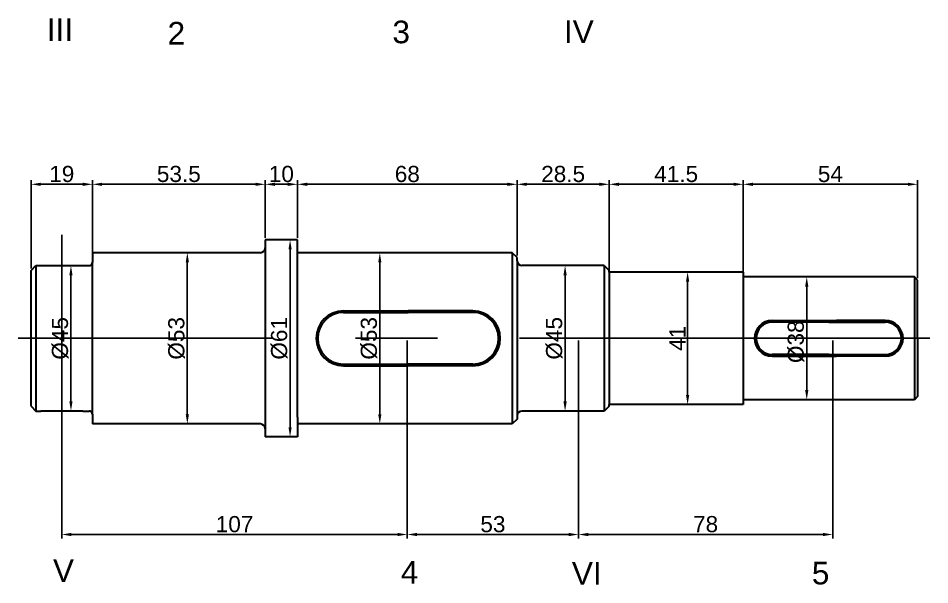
# Model space of a CAD drawing. Header units: millimetres. Extents: x 236 to 617, y 108 to 516.
# Drawn here: x 334.7 to 617, y 107.6 to 282.9 of the extents above; entities that cross this region are included whole.
import ezdxf

# ---------------------------------------------------------------- set-up
doc = ezdxf.new("R2010")
doc.units = ezdxf.units.MM
doc.linetypes.add('CENTER', pattern=[10.16, 6.35, -1.27, 1.27, -1.27])
doc.linetypes.add('CENTERX2', pattern=[20.32, 12.7, -2.54, 2.54, -2.54])
doc.layers.get('0').update_dxf_attribs({"lineweight": 30})
doc.layers.add('中心线', color=7, linetype='CENTER')
doc.layers.add('细线', color=7, linetype='Continuous')
doc.styles.get("Standard").update_dxf_attribs({"font": 'arial.ttf'})
doc.dimstyles.new('ISO-25', dxfattribs={"dimtxt": 5, "dimasz": 3, "dimexe": 1.25, "dimexo": 0.625, "dimtad": 1, "dimdec": 1, "dimtxsty": 'Standard', "dimcen": 2.5, "dimadec": 0, "dimazin": 0, "dimtfac": 1, "dimtdec": 1, "dimtmove": 0, "dimatfit": 3, "dimfxl": 1, "dimarcsym": 0})
doc.dimstyles.new('副本 ISO-25', dxfattribs={"dimtxt": 5, "dimasz": 3, "dimexe": 1.25, "dimexo": 0.625, "dimtad": 1, "dimdec": 0, "dimtxsty": 'Standard', "dimcen": 2.5, "dimadec": 0, "dimazin": 0, "dimtfac": 1, "dimtdec": 0, "dimtmove": 0, "dimatfit": 3, "dimfxl": 1, "dimarcsym": 0})

# ---------------------------------------------------------------- blocks, each defined once
blk = doc.blocks.new('*D68')
at = {"layer": 'Defpoints', "color": 0, "transparency": 16777216}
for p in [(338.71, 231.48), (357.71, 207.32), (338.71, 204.82)]:
    blk.add_point(p, dxfattribs=at)
at = {"layer": '细线', "color": 0, "lineweight": -2, "transparency": 16777216}
for p, q in [((338.71, 205.44), (338.71, 232.73)), ((354.71, 231.48), (341.71, 231.48)), ((357.71, 207.94), (357.71, 232.73))]:
    blk.add_line(p, q, dxfattribs=at)
at = {"layer": '细线', "color": 0, "transparency": 16777216}
for points in [[(341.71, 231.98), (341.71, 230.98), (338.71, 231.48)], [(354.71, 231.98), (354.71, 230.98), (357.71, 231.48)]]:
    blk.add_solid(points, dxfattribs=at)
at = {"layer": '细线', "color": 0, "transparency": 16777216, "insert": (348.21, 234.65), "char_height": 5, "attachment_point": 5}
blk.add_mtext('19', dxfattribs=at)
blk = doc.blocks.new('*D69')
at = {"layer": 'Defpoints', "color": 0, "transparency": 16777216}
for p in [(411.21, 231.48), (411.21, 214.32), (357.71, 210.32)]:
    blk.add_point(p, dxfattribs=at)
at = {"layer": '细线', "color": 0, "lineweight": -2, "transparency": 16777216}
for p, q in [((357.71, 210.94), (357.71, 232.73)), ((360.71, 231.48), (408.21, 231.48)), ((411.21, 214.94), (411.21, 232.73))]:
    blk.add_line(p, q, dxfattribs=at)
at = {"layer": '细线', "color": 0, "transparency": 16777216}
for points in [[(360.71, 231.98), (360.71, 230.98), (357.71, 231.48)], [(408.21, 231.98), (408.21, 230.98), (411.21, 231.48)]]:
    blk.add_solid(points, dxfattribs=at)
at = {"layer": '细线', "color": 0, "transparency": 16777216, "insert": (384.46, 234.66), "char_height": 5, "attachment_point": 5}
blk.add_mtext('53.5', dxfattribs=at)
blk = doc.blocks.new('*D70')
at = {"layer": 'Defpoints', "color": 0, "transparency": 16777216}
for p in [(411.21, 231.48), (411.21, 214.32), (421.21, 214.32)]:
    blk.add_point(p, dxfattribs=at)
at = {"layer": '细线', "color": 0, "lineweight": -2, "transparency": 16777216}
for p, q in [((411.21, 214.94), (411.21, 232.73)), ((418.21, 231.48), (414.21, 231.48)), ((421.21, 214.94), (421.21, 232.73))]:
    blk.add_line(p, q, dxfattribs=at)
at = {"layer": '细线', "color": 0, "transparency": 16777216}
for points in [[(414.21, 231.98), (414.21, 230.98), (411.21, 231.48)], [(418.21, 231.98), (418.21, 230.98), (421.21, 231.48)]]:
    blk.add_solid(points, dxfattribs=at)
at = {"layer": '细线', "color": 0, "transparency": 16777216, "insert": (416.21, 234.65), "char_height": 5, "attachment_point": 5}
blk.add_mtext('10', dxfattribs=at)
blk = doc.blocks.new('*D71')
at = {"layer": 'Defpoints', "color": 0, "transparency": 16777216}
for p in [(489.21, 231.48), (421.21, 214.32), (489.21, 208.82)]:
    blk.add_point(p, dxfattribs=at)
at = {"layer": '细线', "color": 0, "lineweight": -2, "transparency": 16777216}
for p, q in [((421.21, 214.94), (421.21, 232.73)), ((424.21, 231.48), (486.21, 231.48)), ((489.21, 209.44), (489.21, 232.73))]:
    blk.add_line(p, q, dxfattribs=at)
at = {"layer": '细线', "color": 0, "transparency": 16777216}
for points in [[(424.21, 231.98), (424.21, 230.98), (421.21, 231.48)], [(486.21, 231.98), (486.21, 230.98), (489.21, 231.48)]]:
    blk.add_solid(points, dxfattribs=at)
at = {"layer": '细线', "color": 0, "transparency": 16777216, "insert": (455.21, 234.65), "char_height": 5, "attachment_point": 5}
blk.add_mtext('68', dxfattribs=at)
blk = doc.blocks.new('*D72')
at = {"layer": 'Defpoints', "color": 0, "transparency": 16777216}
for p in [(517.71, 231.48), (489.21, 208.82), (517.71, 204.82)]:
    blk.add_point(p, dxfattribs=at)
at = {"layer": '细线', "color": 0, "lineweight": -2, "transparency": 16777216}
for p, q in [((489.21, 209.44), (489.21, 232.73)), ((492.21, 231.48), (514.71, 231.48)), ((517.71, 205.44), (517.71, 232.73))]:
    blk.add_line(p, q, dxfattribs=at)
at = {"layer": '细线', "color": 0, "transparency": 16777216}
for points in [[(492.21, 231.98), (492.21, 230.98), (489.21, 231.48)], [(514.71, 231.98), (514.71, 230.98), (517.71, 231.48)]]:
    blk.add_solid(points, dxfattribs=at)
at = {"layer": '细线', "color": 0, "transparency": 16777216, "insert": (503.46, 234.65), "char_height": 5, "attachment_point": 5}
blk.add_mtext('28.5', dxfattribs=at)
blk = doc.blocks.new('*D73')
at = {"layer": 'Defpoints', "color": 0, "transparency": 16777216}
for p in [(559.21, 231.48), (517.71, 204.32), (559.21, 202.82)]:
    blk.add_point(p, dxfattribs=at)
at = {"layer": '细线', "color": 0, "lineweight": -2, "transparency": 16777216}
for p, q in [((517.71, 204.94), (517.71, 232.73)), ((520.71, 231.48), (556.21, 231.48)), ((559.21, 203.44), (559.21, 232.73))]:
    blk.add_line(p, q, dxfattribs=at)
at = {"layer": '细线', "color": 0, "transparency": 16777216}
for points in [[(520.71, 231.98), (520.71, 230.98), (517.71, 231.48)], [(556.21, 231.98), (556.21, 230.98), (559.21, 231.48)]]:
    blk.add_solid(points, dxfattribs=at)
at = {"layer": '细线', "color": 0, "transparency": 16777216, "insert": (538.46, 234.65), "char_height": 5, "attachment_point": 5}
blk.add_mtext('41.5', dxfattribs=at)
blk = doc.blocks.new('*D74')
at = {"layer": 'Defpoints', "color": 0, "transparency": 16777216}
for p in [(613.2, 231.48), (559.21, 202.82), (613.2, 201.82)]:
    blk.add_point(p, dxfattribs=at)
at = {"layer": '细线', "color": 0, "lineweight": -2, "transparency": 16777216}
for p, q in [((559.21, 203.44), (559.21, 232.73)), ((562.21, 231.48), (610.2, 231.48)), ((613.2, 202.44), (613.2, 232.73))]:
    blk.add_line(p, q, dxfattribs=at)
at = {"layer": '细线', "color": 0, "transparency": 16777216}
for points in [[(562.21, 231.98), (562.21, 230.98), (559.21, 231.48)], [(610.2, 231.98), (610.2, 230.98), (613.2, 231.48)]]:
    blk.add_solid(points, dxfattribs=at)
at = {"layer": '细线', "color": 0, "transparency": 16777216, "insert": (586.2, 234.64), "char_height": 5, "attachment_point": 5}
blk.add_mtext('54', dxfattribs=at)
blk = doc.blocks.new('*D75')
at = {"layer": 'Defpoints', "color": 0, "transparency": 16777216}
for p in [(340.21, 206.32), (340.21, 161.32), (351.06, 161.32)]:
    blk.add_point(p, dxfattribs=at)
at = {"layer": '细线', "color": 0, "lineweight": -2, "transparency": 16777216}
for p, q in [((340.83, 206.32), (352.31, 206.32)), ((351.06, 203.32), (351.06, 164.32)), ((340.83, 161.32), (352.31, 161.32))]:
    blk.add_line(p, q, dxfattribs=at)
at = {"layer": '细线', "color": 0, "transparency": 16777216}
for points in [[(350.56, 203.32), (351.56, 203.32), (351.06, 206.32)], [(350.56, 164.32), (351.56, 164.32), (351.06, 161.32)]]:
    blk.add_solid(points, dxfattribs=at)
at = {"layer": '细线', "color": 0, "transparency": 16777216, "insert": (347.74, 183.82), "char_height": 5, "attachment_point": 5, "rotation": 90}
blk.add_mtext('%%c45', dxfattribs=at)
blk = doc.blocks.new('*D76')
at = {"layer": 'Defpoints', "color": 0, "transparency": 16777216}
for p in [(357.71, 210.32), (357.71, 157.32), (387.09, 157.32)]:
    blk.add_point(p, dxfattribs=at)
at = {"layer": '细线', "color": 0, "lineweight": -2, "transparency": 16777216}
for p, q in [((358.33, 210.32), (388.34, 210.32)), ((387.09, 207.32), (387.09, 160.32)), ((358.33, 157.32), (388.34, 157.32))]:
    blk.add_line(p, q, dxfattribs=at)
at = {"layer": '细线', "color": 0, "transparency": 16777216}
for points in [[(386.59, 207.32), (387.59, 207.32), (387.09, 210.32)], [(386.59, 160.32), (387.59, 160.32), (387.09, 157.32)]]:
    blk.add_solid(points, dxfattribs=at)
at = {"layer": '细线', "color": 0, "transparency": 16777216, "insert": (383.77, 183.82), "char_height": 5, "attachment_point": 5, "rotation": 90}
blk.add_mtext('%%c53', dxfattribs=at)
blk = doc.blocks.new('*D77')
at = {"layer": 'Defpoints', "color": 0, "transparency": 16777216}
for p in [(421.21, 214.32), (418.91, 153.32), (421.21, 153.32)]:
    blk.add_point(p, dxfattribs=at)
at = {"layer": '细线', "color": 0, "lineweight": -2, "transparency": 16777216}
for p, q in [((420.58, 214.32), (417.66, 214.32)), ((418.91, 211.32), (418.91, 156.32)), ((420.58, 153.32), (417.66, 153.32))]:
    blk.add_line(p, q, dxfattribs=at)
at = {"layer": '细线', "color": 0, "transparency": 16777216}
for points in [[(418.41, 211.32), (419.41, 211.32), (418.91, 214.32)], [(418.41, 156.32), (419.41, 156.32), (418.91, 153.32)]]:
    blk.add_solid(points, dxfattribs=at)
at = {"layer": '细线', "color": 0, "transparency": 16777216, "insert": (415.59, 183.82), "char_height": 5, "attachment_point": 5, "rotation": 90}
blk.add_mtext('%%c61', dxfattribs=at)
blk = doc.blocks.new('*D78')
at = {"layer": 'Defpoints', "color": 0, "transparency": 16777216}
for p in [(487.71, 210.32), (446.69, 157.32), (487.71, 157.32)]:
    blk.add_point(p, dxfattribs=at)
at = {"layer": '细线', "color": 0, "lineweight": -2, "transparency": 16777216}
for p, q in [((487.08, 210.32), (445.44, 210.32)), ((446.69, 207.32), (446.69, 160.32)), ((487.08, 157.32), (445.44, 157.32))]:
    blk.add_line(p, q, dxfattribs=at)
at = {"layer": '细线', "color": 0, "transparency": 16777216}
for points in [[(446.19, 207.32), (447.19, 207.32), (446.69, 210.32)], [(446.19, 160.32), (447.19, 160.32), (446.69, 157.32)]]:
    blk.add_solid(points, dxfattribs=at)
at = {"layer": '细线', "color": 0, "transparency": 16777216, "insert": (443.38, 183.82), "char_height": 5, "attachment_point": 5, "rotation": 90}
blk.add_mtext('%%c53', dxfattribs=at)
blk = doc.blocks.new('*D79')
at = {"layer": 'Defpoints', "color": 0, "transparency": 16777216}
for p in [(516.21, 206.32), (504.06, 161.32), (516.21, 161.32)]:
    blk.add_point(p, dxfattribs=at)
at = {"layer": '细线', "color": 0, "lineweight": -2, "transparency": 16777216}
for p, q in [((515.58, 206.32), (502.81, 206.32)), ((504.06, 203.32), (504.06, 164.32)), ((515.58, 161.32), (502.81, 161.32))]:
    blk.add_line(p, q, dxfattribs=at)
at = {"layer": '细线', "color": 0, "transparency": 16777216}
for points in [[(503.56, 203.32), (504.56, 203.32), (504.06, 206.32)], [(503.56, 164.32), (504.56, 164.32), (504.06, 161.32)]]:
    blk.add_solid(points, dxfattribs=at)
at = {"layer": '细线', "color": 0, "transparency": 16777216, "insert": (500.74, 183.82), "char_height": 5, "attachment_point": 5, "rotation": 90}
blk.add_mtext('%%c45', dxfattribs=at)
blk = doc.blocks.new('*D82')
at = {"layer": 'Defpoints', "color": 0, "transparency": 16777216}
for p in [(348.21, 183.82), (455.21, 183.82), (455.21, 123.11)]:
    blk.add_point(p, dxfattribs=at)
at = {"layer": '细线', "color": 0, "lineweight": -2, "transparency": 16777216}
for p, q in [((348.21, 183.19), (348.21, 121.86)), ((455.21, 183.19), (455.21, 121.86)), ((351.21, 123.11), (452.21, 123.11))]:
    blk.add_line(p, q, dxfattribs=at)
at = {"layer": '细线', "color": 0, "transparency": 16777216}
for points in [[(351.21, 123.61), (351.21, 122.61), (348.21, 123.11)], [(452.21, 123.61), (452.21, 122.61), (455.21, 123.11)]]:
    blk.add_solid(points, dxfattribs=at)
at = {"layer": '细线', "color": 0, "transparency": 16777216, "insert": (401.71, 126.29), "char_height": 5, "attachment_point": 5}
blk.add_mtext('107', dxfattribs=at)
blk = doc.blocks.new('*D83')
at = {"layer": 'Defpoints', "color": 0, "transparency": 16777216}
for p in [(455.21, 183.45), (508.21, 183.45), (508.21, 123.11)]:
    blk.add_point(p, dxfattribs=at)
at = {"layer": '细线', "color": 0, "lineweight": -2, "transparency": 16777216}
for p, q in [((455.21, 182.82), (455.21, 121.86)), ((508.21, 182.82), (508.21, 121.86)), ((458.21, 123.11), (505.21, 123.11))]:
    blk.add_line(p, q, dxfattribs=at)
at = {"layer": '细线', "color": 0, "transparency": 16777216}
for points in [[(458.21, 123.61), (458.21, 122.61), (455.21, 123.11)], [(505.21, 123.61), (505.21, 122.61), (508.21, 123.11)]]:
    blk.add_solid(points, dxfattribs=at)
at = {"layer": '细线', "color": 0, "transparency": 16777216, "insert": (481.71, 126.29), "char_height": 5, "attachment_point": 5}
blk.add_mtext('53', dxfattribs=at)
blk = doc.blocks.new('*D84')
at = {"layer": 'Defpoints', "color": 0, "transparency": 16777216}
for p in [(508.21, 183.82), (586.93, 183.82), (508.21, 123.11)]:
    blk.add_point(p, dxfattribs=at)
at = {"layer": '细线', "color": 0, "lineweight": -2, "transparency": 16777216}
for p, q in [((508.21, 183.19), (508.21, 121.86)), ((586.93, 183.19), (586.93, 121.86)), ((583.93, 123.11), (511.21, 123.11))]:
    blk.add_line(p, q, dxfattribs=at)
at = {"layer": '细线', "color": 0, "transparency": 16777216}
for points in [[(511.21, 123.61), (511.21, 122.61), (508.21, 123.11)], [(583.93, 123.61), (583.93, 122.61), (586.93, 123.11)]]:
    blk.add_solid(points, dxfattribs=at)
at = {"layer": '细线', "color": 0, "transparency": 16777216, "insert": (547.57, 126.29), "char_height": 5, "attachment_point": 5}
blk.add_mtext('78', dxfattribs=at)
blk = doc.blocks.new('*D93')
at = {"layer": 'Defpoints', "color": 0, "transparency": 16777216}
for p in [(612.2, 202.82), (578.89, 164.82), (612.2, 164.82)]:
    blk.add_point(p, dxfattribs=at)
at = {"layer": '细线', "color": 0, "lineweight": -2, "transparency": 16777216}
for p, q in [((611.58, 202.82), (577.64, 202.82)), ((578.89, 199.82), (578.89, 167.82)), ((611.58, 164.82), (577.64, 164.82))]:
    blk.add_line(p, q, dxfattribs=at)
at = {"layer": '细线', "color": 0, "transparency": 16777216}
for points in [[(578.39, 199.82), (579.39, 199.82), (578.89, 202.82)], [(578.39, 167.82), (579.39, 167.82), (578.89, 164.82)]]:
    blk.add_solid(points, dxfattribs=at)
at = {"layer": '细线', "color": 0, "transparency": 16777216, "insert": (575.57, 182.76), "char_height": 5, "attachment_point": 5, "rotation": 90}
blk.add_mtext('%%c38', dxfattribs=at)
blk = doc.blocks.new('*D94')
at = {"layer": 'Defpoints', "color": 0, "transparency": 16777216}
for p in [(559.21, 204.32), (542, 163.32), (559.21, 163.32)]:
    blk.add_point(p, dxfattribs=at)
at = {"layer": '细线', "color": 0, "lineweight": -2, "transparency": 16777216}
for p, q in [((558.58, 204.32), (540.75, 204.32)), ((542, 201.32), (542, 166.32)), ((558.58, 163.32), (540.75, 163.32))]:
    blk.add_line(p, q, dxfattribs=at)
at = {"layer": '细线', "color": 0, "transparency": 16777216}
for points in [[(541.5, 201.32), (542.5, 201.32), (542, 204.32)], [(541.5, 166.32), (542.5, 166.32), (542, 163.32)]]:
    blk.add_solid(points, dxfattribs=at)
at = {"layer": '细线', "color": 0, "transparency": 16777216, "insert": (538.87, 183.82), "char_height": 5, "attachment_point": 5, "rotation": 90}
blk.add_mtext('41', dxfattribs=at)

msp = doc.modelspace()

# ---------------------------------------------------------------- linework, layer by layer
at = {"color": 7, "linetype": 'Continuous'}
for p, q in [((411.21, 214.32), (411.21, 155.82)), ((421.21, 214.32), (411.21, 214.32)), ((409.71, 210.32), (357.71, 210.32)), ((357.71, 210.32), (357.71, 207.32)), ((487.71, 210.32), (421.21, 210.32)), ((489.21, 208.82), (487.71, 210.32)), ((516.21, 206.32), (490.71, 206.32)), ((559.21, 204.32), (517.71, 204.32)), ((354.71, 161.32), (341.71, 161.32)), ((516.21, 161.32), (490.71, 161.32)), ((559.21, 163.32), (517.71, 163.32)), ((357.71, 160.32), (357.71, 157.32)), ((489.21, 158.82), (487.71, 157.32)), ((489.21, 159.82), (489.21, 158.82)), ((409.71, 157.32), (357.71, 157.32)), ((411.21, 155.82), (411.21, 153.32)), ((487.71, 157.32), (421.21, 157.32)), ((421.21, 153.32), (411.21, 153.32))]:
    msp.add_line(p, q, dxfattribs=at)
for p, q in [((421.21, 159.43), (421.21, 214.32)), ((487.71, 210.32), (487.71, 157.32)), ((338.71, 204.82), (340.21, 206.32)), ((340.21, 206.32), (340.21, 161.32)), ((340.21, 206.32), (356.71, 206.32)), ((357.71, 160.32), (357.71, 207.32)), ((489.21, 207.82), (489.21, 208.82)), ((489.21, 207.82), (489.21, 159.82)), ((516.21, 206.32), (517.71, 204.82)), ((516.21, 206.32), (516.21, 161.32)), ((338.71, 162.82), (338.71, 204.82)), ((517.71, 204.32), (517.71, 204.82)), ((517.71, 204.32), (517.71, 163.32)), ((559.21, 204.32), (559.21, 200.32)), ((559.21, 202.82), (559.21, 164.82)), ((612.2, 202.82), (559.21, 202.82)), ((613.2, 201.82), (612.2, 202.82)), ((612.2, 202.82), (612.2, 190.32)), ((613.2, 183.82), (613.2, 201.82)), ((559.21, 200.32), (559.21, 167.32)), ((435.49, 192.32), (455.49, 192.32)), ((475.49, 192.32), (455.49, 192.32)), ((435.49, 191.82), (455.49, 191.82)), ((475.49, 191.82), (455.49, 191.82)), ((568.2, 189.32), (588.07, 189.32)), ((603.2, 189.32), (588.07, 189.32)), ((612.2, 190.32), (612.2, 164.82)), ((585.7, 188.82), (568.2, 188.82)), ((585.7, 188.82), (603.2, 188.82)), ((613.2, 183.82), (613.2, 165.82)), ((585.7, 178.82), (568.2, 178.82)), ((568.2, 178.32), (588.07, 178.32)), ((585.7, 178.82), (603.2, 178.82)), ((603.2, 178.32), (588.07, 178.32)), ((435.49, 175.82), (455.49, 175.82)), ((435.49, 175.32), (455.49, 175.32)), ((475.49, 175.82), (455.49, 175.82)), ((475.49, 175.32), (455.49, 175.32)), ((559.21, 167.32), (559.21, 163.32)), ((612.2, 164.82), (559.21, 164.82)), ((613.2, 165.82), (612.2, 164.82)), ((338.71, 162.82), (340.21, 161.32)), ((340.21, 161.32), (341.71, 161.32)), ((354.71, 161.32), (356.71, 161.32)), ((517.71, 162.82), (516.21, 161.32)), ((517.71, 162.82), (517.71, 163.32)), ((421.21, 159.43), (421.21, 153.32))]:
    msp.add_line(p, q)
for centre, start, end in [((409.71, 211.82), 270, 0), ((490.71, 159.82), 90, 180), ((409.71, 155.82), 0, 90)]:
    msp.add_arc(centre, 1.5, start, end, dxfattribs=at)
for centre, radius, start, end in [((356.71, 207.32), 1, 270, 0), ((490.71, 207.82), 1.5, 180, 270), ((435.49, 183.82), 8.5, 90, 270), ((475.49, 183.82), 8.5, 270, 90), ((435.49, 183.82), 8, 90, 270), ((475.49, 183.82), 8, 270, 90), ((568.2, 183.82), 5.5, 90, 270), ((603.2, 183.82), 5.5, 270, 90), ((568.2, 183.82), 5, 90, 270), ((603.2, 183.82), 5, 270, 90), ((356.71, 160.32), 1, 0, 90)]:
    msp.add_arc(centre, radius, start, end)
at = {"layer": '中心线', "linetype": 'CENTERX2', "ltscale": 10}
msp.add_line((616.98, 183.82), (334.74, 183.82), dxfattribs=at)
at = {"layer": '细线'}
msp.add_line((348.21, 144.8), (348.21, 215.87), dxfattribs=at)

# ---------------------------------------------------------------- texts
at = {"layer": '细线', "char_height": 7, "attachment_point": 1}
for s, insert in [('III', (343.58, 282.87)), ('2', (380.98, 281.74)), ('3', (450.59, 282.13)), ('IV', (503.7, 282.21)), ('V', (345.49, 115.45)), ('4', (453.19, 114.92)), ('VI', (506.16, 114.56)), ('5', (580.46, 114.68))]:
    msp.add_mtext_dynamic_manual_height_columns(s, width=8.5575, gutter_width=12.5, heights=[0], dxfattribs=dict(at, insert=insert))

# ---------------------------------------------------------------- dimensions: what is measured, and where the dimension line sits
at = {"layer": '细线'}
for base, p1, p2, picture, middle in [((338.71, 231.48), (357.71, 207.32), (338.71, 204.82), '*D68', (348.21, 234.65)), ((411.21, 231.48), (421.21, 214.32), (411.21, 214.32), '*D70', (416.21, 234.65)), ((489.21, 231.48), (421.21, 214.32), (489.21, 208.82), '*D71', (455.21, 234.65)), ((613.2, 231.48), (559.21, 202.82), (613.2, 201.82), '*D74', (586.2, 234.64)), ((455.21, 123.11), (348.21, 183.82), (455.21, 183.82), '*D82', (401.71, 126.29)), ((508.21, 123.11), (455.21, 183.45), (508.21, 183.45), '*D83', (481.71, 126.29))]:
    dim = msp.add_linear_dim(base=base, p1=p1, p2=p2, dimstyle='ISO-25', dxfattribs=at)
    dim.commit()
    dim.dimension.update_dxf_attribs({"geometry": picture, "text_midpoint": middle})
for base, p1, p2, text, picture, middle in [((411.21, 231.48), (357.71, 210.32), (411.21, 214.32), '53.5', '*D69', (384.46, 234.66)), ((517.71, 231.48), (489.21, 208.82), (517.71, 204.82), '28.5', '*D72', (503.46, 234.65)), ((559.21, 231.48), (517.71, 204.32), (559.21, 202.82), '41.5', '*D73', (538.46, 234.65)), ((508.21, 123.11), (586.93, 183.82), (508.21, 183.82), '78', '*D84', (547.57, 126.29))]:
    dim = msp.add_linear_dim(base=base, p1=p1, p2=p2, text=text, dimstyle='ISO-25', dxfattribs=at)
    dim.commit()
    dim.dimension.update_dxf_attribs({"geometry": picture, "text_midpoint": middle})
for base, p1, p2, picture, middle in [((418.91, 153.32), (421.21, 214.32), (421.21, 153.32), '*D77', (415.59, 183.82)), ((387.09, 157.32), (357.71, 210.32), (357.71, 157.32), '*D76', (383.77, 183.82)), ((351.06, 161.32), (340.21, 206.32), (340.21, 161.32), '*D75', (347.74, 183.82)), ((504.06, 161.32), (516.21, 206.32), (516.21, 161.32), '*D79', (500.74, 183.82))]:
    dim = msp.add_linear_dim(base=base, p1=p1, p2=p2, angle=90, dimstyle='副本 ISO-25', override={"dimpost": '%%c<>'}, dxfattribs=at)
    dim.commit()
    dim.dimension.update_dxf_attribs({"geometry": picture, "text_midpoint": middle})
for base, p1, p2, angle, picture, middle in [((446.69, 157.32), (487.71, 210.32), (487.71, 157.32), 90, '*D78', (446.69, 183.82)), ((578.89, 164.82), (612.2, 202.82), (612.2, 164.82), 270, '*D93', (578.89, 182.76))]:
    dim = msp.add_linear_dim(base=base, p1=p1, p2=p2, angle=angle, dimstyle='副本 ISO-25', override={"dimpost": '%%c<>'}, dxfattribs=at)
    dim.commit()
    dim.dimension.update_dxf_attribs({"geometry": picture, "text_midpoint": middle, "dimtype": 160})
dim = msp.add_linear_dim(base=(542, 163.32), p1=(559.21, 204.32), p2=(559.21, 163.32), angle=90, dimstyle='ISO-25', dxfattribs=at)
dim.commit()
dim.dimension.update_dxf_attribs({"geometry": '*D94', "text_midpoint": (538.87, 183.82)})

doc.saveas('drawing.dxf')
